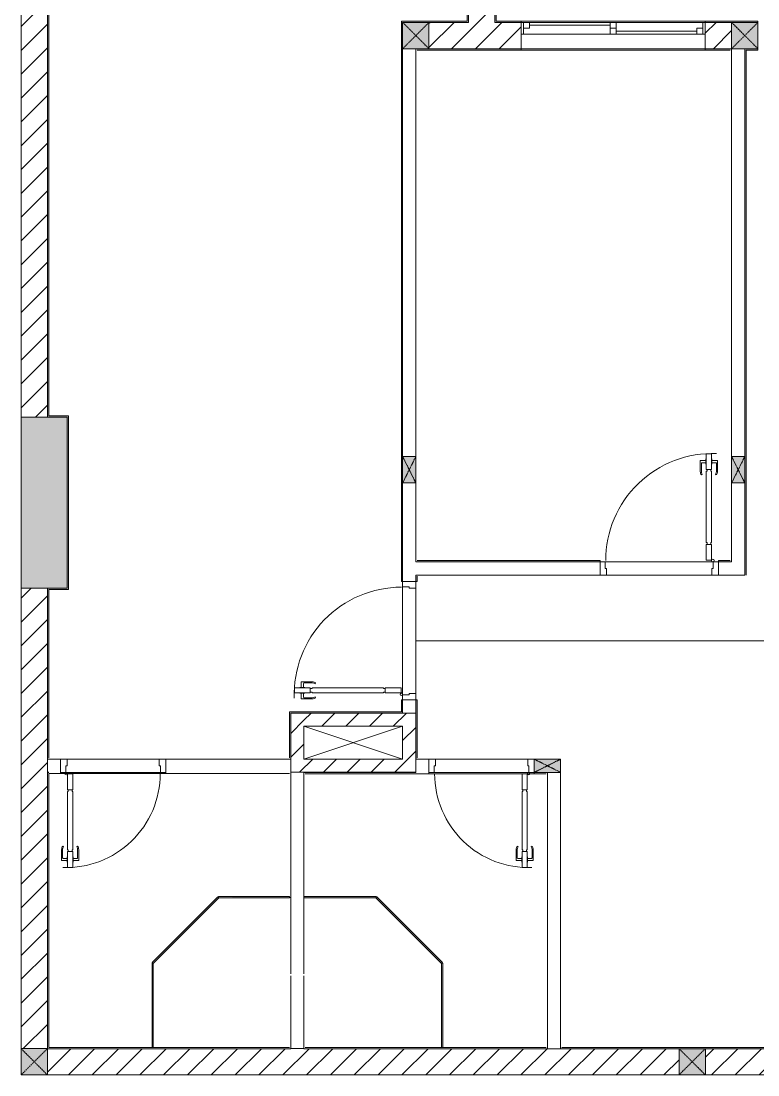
# Model space of a CAD drawing. Header units: millimetres. Extents: x 31499 to 223976, y 3719 to 80291.
# Drawn here: x 141074 to 146674, y 35537 to 43547 of the extents above; entities that cross this region are included whole.
import ezdxf

# ---------------------------------------------------------------- set-up
doc = ezdxf.new("R2010")
doc.units = ezdxf.units.MM
doc.linetypes.add('IMPORT-Dash _2_', pattern=[6, 3, -3])
for name, color, linetype, lineweight in [('0-2', 170, 'Continuous', 9), ('A-DETL-GENF-7', 170, 'Continuous', 9), ('A-DETL-THIN-1', 170, 'Continuous', 9), ('A-DOOR-2', 170, 'Continuous', 9), ('A-FLOR-1', 170, 'Continuous', 9), ('A-GLAZ-5', 170, 'Continuous', 9), ('A-GLAZ-CURT-3', 170, 'Continuous', 9), ('A-WALL-1', 170, 'Continuous', 9), ('A-WALL-PATT-3', 170, 'Continuous', 9), ('A_1404_dwg-1', 170, 'Continuous', 9), ('I-WALL', 170, 'Continuous', 9), ('I-WALL-1', 170, 'Continuous', 9), ('S-COLS-1', 170, 'Continuous', 9), ('S-COLS-12', 170, 'IMPORT-Dash _2_', 9), ('S-COLS-2', 170, 'Continuous', 9), ('S-COLS-4', 170, 'Continuous', 9), ('S-COLS-HDLN-1', 170, 'IMPORT-Dash _2_', 9)]:
    doc.layers.add(name, color=color, linetype=linetype, lineweight=lineweight)
pattern_1 = [(45, (0, 0), (-90.50967, 90.50967), [])]

# ---------------------------------------------------------------- blocks, each defined once
blk = doc.blocks.new('A_1404_dwg_NCV_TKTC_KET CAU_rvt-1-TKTC_MB HOÀN THIỆN SÀN TẦNG 3-4-4819833-KeyPlan-CH2A_Tầng 3 - Tầng 8')
at = {"layer": 'S-COLS-1'}
blk.add_hatch(color=256, dxfattribs=at).paths.add_polyline_path([(44452.6, 39236.9), (44802.6, 39236.9), (44802.6, 40536.9), (44452.6, 40536.9), (44452.6, 39236.9)])
at = {"layer": 'S-COLS-2', "flags": 128}
blk.add_lwpolyline([(44652.6, 40536.9), (44452.6, 40536.9), (44452.6, 39236.9), (44652.6, 39236.9)], dxfattribs=at)
blk = doc.blocks.new('A_1404_dwg_DOOR_CW_01 CANH MO-PANEL KINH - DIG_02-800x2200-CỬA NHÔM KÍNH-400864-TKTC_MB HOÀN THIỆN SÀN TẦNG 3-4-4819836-KeyPlan-CH2A_Tầng 3 - Tầng 8')
at = {"layer": 'A-DETL-GENF-7'}
for p, q in [((48214.6, 37249.9), (48214.6, 37170.4)), ((48222.6, 37187.4), (48222.6, 37249.9)), ((48222.7, 37275.7), (48229.3, 37271.2)), ((48336.4, 37275.7), (48329.9, 37271.2)), ((48336.6, 37187.4), (48336.6, 37249.9)), ((48344.6, 37249.9), (48344.6, 37170.4)), ((48257.6, 37166.4), (48218.6, 37166.4)), ((48257.6, 37183.4), (48226.6, 37183.4)), ((48301.6, 37183.4), (48332.6, 37183.4)), ((48301.6, 37166.4), (48340.6, 37166.4))]:
    blk.add_line(p, q, dxfattribs=at)
at = {"layer": 'A-DETL-GENF-7', "flags": 128}
for points in [[(48259.6, 37704.9), (48299.6, 37704.9), (48299.6, 37824.9), (48259.6, 37824.9)], [(48265.6, 37690.9), (48259.6, 37690.9), (48259.6, 37248.9), (48265.6, 37248.9), (48265.6, 37234.9), (48293.6, 37234.9), (48293.6, 37248.9), (48299.6, 37248.9), (48299.6, 37690.9), (48293.6, 37690.9), (48293.6, 37704.9), (48265.6, 37704.9)], [(48257.6, 37194.7), (48259.6, 37194.7), (48259.6, 37155.2), (48257.6, 37155.2)], [(48299.6, 37114.9), (48259.6, 37114.9), (48259.6, 37234.9), (48299.6, 37234.9)], [(48301.6, 37194.7), (48299.6, 37194.7), (48299.6, 37155.2), (48301.6, 37155.2)]]:
    blk.add_lwpolyline(points, close=True, dxfattribs=at)
at = {"layer": 'A-DETL-GENF-7'}
blk.add_circle((48309.6, 37826.9), 10, dxfattribs=at)
for centre, radius, start, end in [((48309.6, 37826.9), 714, 180, 272), ((48259.6, 37249.9), 45, 145, 180), ((48259.6, 37249.9), 37, 145, 180), ((48299.6, 37249.9), 37, 0, 35), ((48299.6, 37249.9), 45, 0, 35), ((48218.6, 37170.4), 4, 180, 270), ((48226.6, 37187.4), 4, 180, 270), ((48332.6, 37187.4), 4, 270, 0), ((48340.6, 37170.4), 4, 270, 0)]:
    blk.add_arc(centre, radius, start, end, dxfattribs=at)
at = {"layer": 'A-DOOR-2'}
blk.add_line((48309.6, 37836.9), (48284.6, 37836.9), dxfattribs=at)
at = {"layer": 'A-DOOR-2', "flags": 128}
blk.add_lwpolyline([(47602.6, 37936.9), (47552.6, 37936.9), (47552.6, 37836.9), (47592.6, 37836.9), (47592.6, 37886.9), (47602.6, 37886.9)], close=True, dxfattribs=at)
blk.add_lwpolyline([(48352.6, 37936.9), (48302.6, 37936.9), (48302.6, 37886.9), (48312.6, 37886.9), (48312.6, 37836.9), (48352.6, 37836.9)], dxfattribs=at)
blk = doc.blocks.new('A_1404_dwg_System Panel - Glazed-433665-TKTC_MB HOÀN THIỆN SÀN TẦNG 3-4-4819837-KeyPlan-CH2A_Tầng 3 - Tầng 8')
at = {"layer": 'A-GLAZ-CURT-3'}
blk.add_hatch(color=256, dxfattribs=at).paths.add_polyline_path([(47152.6, 36882.4), (47149, 36892.4), (46602.6, 36892.4), (46602.6, 36882.4), (47150.5, 36882.4)])
blk.add_line((46602.6, 36882.4), (47150.5, 36882.4), dxfattribs=at)
at = {"layer": 'A-GLAZ-CURT-3', "flags": 128}
blk.add_lwpolyline([(47152.6, 36892.4), (46602.6, 36892.4), (46602.6, 36882.4)], dxfattribs=at)
blk = doc.blocks.new('A_1404_dwg_System Panel - Glazed-933638-TKTC_MB HOÀN THIỆN SÀN TẦNG 3-4-4819838-KeyPlan-CH2A_Tầng 3 - Tầng 8')
at = {"layer": 'A-GLAZ-CURT-3'}
blk.add_hatch(color=256, dxfattribs=at).paths.add_polyline_path([(47657.6, 35746.9), (47652.6, 36387.4), (47647.6, 36383.8), (47647.6, 35746.9), (47656.1, 35746.9)])
blk.add_line((47657.6, 35746.9), (47657.6, 36387.4), dxfattribs=at)
at = {"layer": 'A-GLAZ-CURT-3', "flags": 128}
blk.add_lwpolyline([(47647.6, 36385.3), (47647.6, 35746.9), (47657.6, 35746.9)], dxfattribs=at)
blk = doc.blocks.new('A_1404_dwg_System Panel - Glazed-433667-TKTC_MB HOÀN THIỆN SÀN TẦNG 3-4-4819839-KeyPlan-CH2A_Tầng 3 - Tầng 8')
at = {"layer": 'A-GLAZ-CURT-3'}
blk.add_hatch(color=256, dxfattribs=at).paths.add_polyline_path([(47647.6, 36385.3), (47652.6, 36387.4), (47656.1, 36390.9), (47152.6, 36887.4), (47152.6, 36880.3)])
at = {"layer": 'A-GLAZ-CURT-3', "flags": 128}
blk.add_lwpolyline([(47656.1, 36390.9), (47156.1, 36890.9), (47149, 36883.8), (47649, 36383.8)], close=True, dxfattribs=at)
blk = doc.blocks.new('A_1404_dwg_DOOR_CW_01 CANH MO-PANEL KINH - DIW_01-900x2200-CỬA GỖ VÂN LAMINATE-553393-TKTC_MB HOÀN THIỆN SÀN TẦNG 3-4-4819840-KeyPlan-CH2A_Tầng 3 - Tầng 8')
at = {"layer": 'A-DETL-GENF-7'}
for p, q in [((46582.1, 38482.4), (46582.1, 38521.4)), ((46665.6, 38525.4), (46586.1, 38525.4)), ((46599.1, 38482.4), (46599.1, 38513.4)), ((46603.1, 38517.4), (46665.6, 38517.4)), ((46691.4, 38517.2), (46686.8, 38510.7)), ((46582.1, 38438.4), (46582.1, 38399.4)), ((46665.6, 38395.4), (46586.1, 38395.4)), ((46599.1, 38438.4), (46599.1, 38407.4)), ((46603.1, 38403.4), (46665.6, 38403.4)), ((46691.4, 38403.5), (46686.8, 38410.1))]:
    blk.add_line(p, q, dxfattribs=at)
at = {"layer": 'A-DETL-GENF-7', "flags": 128}
for points in [[(46530.6, 38440.4), (46530.6, 38480.4), (46650.6, 38480.4), (46650.6, 38440.4)], [(46610.3, 38482.4), (46610.3, 38480.4), (46570.8, 38480.4), (46570.8, 38482.4)], [(47206.6, 38474.4), (47206.6, 38480.4), (46664.6, 38480.4), (46664.6, 38474.4), (46650.6, 38474.4), (46650.6, 38446.4), (46664.6, 38446.4), (46664.6, 38440.4), (47206.6, 38440.4), (47206.6, 38446.4), (47220.6, 38446.4), (47220.6, 38474.4)], [(47220.6, 38480.4), (47220.6, 38440.4), (47340.6, 38440.4), (47340.6, 38480.4)], [(46610.3, 38438.4), (46610.3, 38440.4), (46570.8, 38440.4), (46570.8, 38438.4)]]:
    blk.add_lwpolyline(points, close=True, dxfattribs=at)
at = {"layer": 'A-DETL-GENF-7'}
blk.add_circle((47342.6, 38430.4), 10, dxfattribs=at)
for centre, radius, start, end in [((47342.6, 38430.4), 814, 90, 182), ((46586.1, 38521.4), 4, 90, 180), ((46603.1, 38513.4), 4, 90, 180), ((46665.6, 38480.4), 45, 55, 90), ((46665.6, 38480.4), 37, 55, 90), ((46586.1, 38399.4), 4, 180, 270), ((46603.1, 38407.4), 4, 180, 270), ((46665.6, 38440.4), 37, 270, 305), ((46665.6, 38440.4), 45, 270, 305)]:
    blk.add_arc(centre, radius, start, end, dxfattribs=at)
at = {"layer": 'A-DOOR-2'}
blk.add_line((47352.6, 38430.4), (47352.6, 38455.4), dxfattribs=at)
at = {"layer": 'A-DOOR-2', "flags": 128}
for points in [[(47452.6, 39237.4), (47452.6, 39287.4), (47352.6, 39287.4), (47352.6, 39247.4), (47402.6, 39247.4), (47402.6, 39237.4)], [(47452.6, 38387.4), (47452.6, 38437.4), (47402.6, 38437.4), (47402.6, 38427.4), (47352.6, 38427.4), (47352.6, 38387.4)]]:
    blk.add_lwpolyline(points, close=True, dxfattribs=at)
blk = doc.blocks.new('A_1404_dwg_DOOR_CW_01 CANH MO-PANEL KINH - DIW_01-900x2200-CỬA GỖ VÂN LAMINATE-553375-TKTC_MB HOÀN THIỆN SÀN TẦNG 3-4-4819841-KeyPlan-CH2A_Tầng 3 - Tầng 8')
at = {"layer": 'A-DETL-GENF-7'}
for p, q in [((49614.6, 40123.9), (49614.6, 40203.4)), ((49657.6, 40207.4), (49618.6, 40207.4)), ((49622.6, 40186.4), (49622.6, 40123.9)), ((49657.6, 40190.4), (49626.6, 40190.4)), ((49701.6, 40207.4), (49740.6, 40207.4)), ((49701.6, 40190.4), (49732.6, 40190.4)), ((49736.6, 40186.4), (49736.6, 40123.9)), ((49744.6, 40123.9), (49744.6, 40203.4)), ((49622.7, 40098.1), (49629.3, 40102.7)), ((49736.4, 40098.1), (49729.9, 40102.7))]:
    blk.add_line(p, q, dxfattribs=at)
at = {"layer": 'A-DETL-GENF-7', "flags": 128}
for points in [[(49657.6, 40179.2), (49659.6, 40179.2), (49659.6, 40218.7), (49657.6, 40218.7)], [(49699.6, 40258.9), (49659.6, 40258.9), (49659.6, 40138.9), (49699.6, 40138.9)], [(49701.6, 40179.2), (49699.6, 40179.2), (49699.6, 40218.7), (49701.6, 40218.7)], [(49665.6, 39582.9), (49659.6, 39582.9), (49659.6, 40124.9), (49665.6, 40124.9), (49665.6, 40138.9), (49693.6, 40138.9), (49693.6, 40124.9), (49699.6, 40124.9), (49699.6, 39582.9), (49693.6, 39582.9), (49693.6, 39568.9), (49665.6, 39568.9)], [(49659.6, 39568.9), (49699.6, 39568.9), (49699.6, 39448.9), (49659.6, 39448.9)]]:
    blk.add_lwpolyline(points, close=True, dxfattribs=at)
at = {"layer": 'A-DETL-GENF-7'}
blk.add_circle((49709.6, 39446.9), 10, dxfattribs=at)
for centre, radius, start, end in [((49709.6, 39446.9), 814, 88, 180), ((49618.6, 40203.4), 4, 90, 180), ((49626.6, 40186.4), 4, 90, 180), ((49732.6, 40186.4), 4, 0, 90), ((49740.6, 40203.4), 4, 0, 90), ((49659.6, 40123.9), 45, 180, 215), ((49659.6, 40123.9), 37, 180, 215), ((49699.6, 40123.9), 37, 325, 0), ((49699.6, 40123.9), 45, 325, 0)]:
    blk.add_arc(centre, radius, start, end, dxfattribs=at)
at = {"layer": 'A-DOOR-2'}
blk.add_line((49709.6, 39436.9), (49684.6, 39436.9), dxfattribs=at)
at = {"layer": 'A-DOOR-2', "flags": 128}
for points in [[(48852.6, 39336.9), (48852.6, 39436.9), (48892.6, 39436.9), (48892.6, 39386.9), (48902.6, 39386.9), (48902.6, 39336.9)], [(49702.6, 39336.9), (49702.6, 39386.9), (49712.6, 39386.9), (49712.6, 39436.9), (49752.6, 39436.9), (49752.6, 39336.9)]]:
    blk.add_lwpolyline(points, close=True, dxfattribs=at)
blk = doc.blocks.new('A_1404_dwg_G1_SOF - BO TRU - 100x200-746114-TKTC_MB HOÀN THIỆN SÀN TẦNG 3-4-4819846-KeyPlan-CH2A_Tầng 3 - Tầng 8')
at = {"layer": 'S-COLS-1'}
blk.add_hatch(color=256, dxfattribs=at).paths.add_polyline_path([(49952.6, 40036.9), (49952.6, 40236.9), (49852.6, 40236.9), (49852.6, 40036.9)])
at = {"layer": 'S-COLS-1', "flags": 128}
blk.add_lwpolyline([(49852.6, 40036.9), (49852.6, 40236.9), (49952.6, 40236.9), (49952.6, 40036.9)], close=True, dxfattribs=at)
at = {"layer": 'S-COLS-HDLN-1'}
for p, q in [((49952.6, 40036.9), (49852.6, 40236.9)), ((49852.6, 40036.9), (49952.6, 40236.9))]:
    blk.add_line(p, q, dxfattribs=at)
blk = doc.blocks.new('A_1404_dwg_DOOR_CW_01 CANH MO-PANEL KINH - DIG_02-800x2200-CỬA NHÔM KÍNH-V60-TKTC_MB HOÀN THIỆN SÀN TẦNG 3-4-4819851-KeyPlan-CH2A_Tầng 3 - Tầng 8')
at = {"layer": 'A-DETL-GENF-7'}
for p, q in [((104712.9, 29523.9), (104712.9, 29603.4)), ((104755.9, 29607.4), (104716.9, 29607.4)), ((104720.9, 29586.4), (104720.9, 29523.9)), ((104755.9, 29590.4), (104724.9, 29590.4)), ((104799.9, 29607.4), (104838.9, 29607.4)), ((104799.9, 29590.4), (104830.9, 29590.4)), ((104834.9, 29586.4), (104834.9, 29523.9)), ((104842.9, 29523.9), (104842.9, 29603.4)), ((104721.1, 29498.1), (104727.6, 29502.7)), ((104834.8, 29498.1), (104828.2, 29502.7))]:
    blk.add_line(p, q, dxfattribs=at)
at = {"layer": 'A-DETL-GENF-7', "flags": 128}
for points in [[(104797.9, 29658.9), (104757.9, 29658.9), (104757.9, 29538.9), (104797.9, 29538.9)], [(104755.9, 29579.2), (104757.9, 29579.2), (104757.9, 29618.7), (104755.9, 29618.7)], [(104799.9, 29579.2), (104797.9, 29579.2), (104797.9, 29618.7), (104799.9, 29618.7)], [(104763.9, 29082.9), (104757.9, 29082.9), (104757.9, 29524.9), (104763.9, 29524.9), (104763.9, 29538.9), (104791.9, 29538.9), (104791.9, 29524.9), (104797.9, 29524.9), (104797.9, 29082.9), (104791.9, 29082.9), (104791.9, 29068.9), (104763.9, 29068.9)], [(104757.9, 29068.9), (104797.9, 29068.9), (104797.9, 28948.9), (104757.9, 28948.9)]]:
    blk.add_lwpolyline(points, close=True, dxfattribs=at)
at = {"layer": 'A-DETL-GENF-7'}
blk.add_circle((104807.9, 28946.9), 10, dxfattribs=at)
for centre, radius, start, end in [((104807.9, 28946.9), 714, 88, 180), ((104716.9, 29603.4), 4, 90, 180), ((104724.9, 29586.4), 4, 90, 180), ((104830.9, 29586.4), 4, 0, 90), ((104838.9, 29603.4), 4, 0, 90), ((104757.9, 29523.9), 45, 180, 215), ((104757.9, 29523.9), 37, 180, 215), ((104797.9, 29523.9), 37, 325, 0), ((104797.9, 29523.9), 45, 325, 0)]:
    blk.add_arc(centre, radius, start, end, dxfattribs=at)
at = {"layer": 'A-DOOR-2'}
blk.add_line((104807.9, 28936.9), (104782.9, 28936.9), dxfattribs=at)
at = {"layer": 'A-DOOR-2', "flags": 128}
for points in [[(104050.9, 28836.9), (104050.9, 28936.9), (104090.9, 28936.9), (104090.9, 28886.9), (104100.9, 28886.9), (104100.9, 28836.9)], [(104800.9, 28836.9), (104800.9, 28886.9), (104810.9, 28886.9), (104810.9, 28936.9), (104850.9, 28936.9), (104850.9, 28836.9)]]:
    blk.add_lwpolyline(points, close=True, dxfattribs=at)
blk = doc.blocks.new('A_1404_dwg_System Panel - Glazed-570944-TKTC_MB HOÀN THIỆN SÀN TẦNG 3-4-4819925-KeyPlan-CH2A_Tầng 3 - Tầng 8')
at = {"layer": 'A-GLAZ-CURT-3'}
blk.add_hatch(color=256, dxfattribs=at).paths.add_polyline_path([(45954.6, 36882.4), (46492.6, 36882.4), (46492.6, 36892.4), (45952.6, 36887.4), (45952.6, 36882.4)])
blk.add_line((46492.6, 36892.4), (45952.6, 36892.4), dxfattribs=at)
at = {"layer": 'A-GLAZ-CURT-3', "flags": 128}
blk.add_lwpolyline([(45954.6, 36882.4), (46492.6, 36882.4), (46492.6, 36892.4)], dxfattribs=at)
blk = doc.blocks.new('A_1404_dwg_System Panel - Glazed-945223-TKTC_MB HOÀN THIỆN SÀN TẦNG 3-4-4819926-KeyPlan-CH2A_Tầng 3 - Tầng 8')
at = {"layer": 'A-GLAZ-CURT-3'}
blk.add_hatch(color=256, dxfattribs=at).paths.add_polyline_path([(45447.6, 35746.9), (45457.6, 35746.9), (45452.6, 36387.4), (45447.6, 36387.4)])
blk.add_line((45457.6, 35746.9), (45457.6, 36385.3), dxfattribs=at)
at = {"layer": 'A-GLAZ-CURT-3', "flags": 128}
blk.add_lwpolyline([(45447.6, 36387.4), (45447.6, 35746.9), (45457.6, 35746.9)], dxfattribs=at)
blk = doc.blocks.new('A_1404_dwg_System Panel - Glazed-440114-TKTC_MB HOÀN THIỆN SÀN TẦNG 3-4-4819845-KeyPlan-CH2A_Tầng 3 - Tầng 8')
at = {"layer": 'A-GLAZ-CURT-3'}
blk.add_hatch(color=256, dxfattribs=at).paths.add_polyline_path([(113257.6, 36385.3), (113752.6, 36887.4), (113749, 36890.9), (113252.6, 36387.4), (113257.6, 36387.4)])
at = {"layer": 'A-GLAZ-CURT-3', "flags": 128}
blk.add_lwpolyline([(113256.1, 36383.8), (113756.1, 36883.8), (113749, 36890.9), (113249, 36390.9)], close=True, dxfattribs=at)
blk = doc.blocks.new('A_1404_dwg_NCV_TKTC_TANG 3 - 4_rvt-1-TKTC_MB HOÀN THIỆN SÀN TẦNG 3-4-4819943-KeyPlan-CH2A_Tầng 3 - Tầng 8')
at = {"layer": 'A-WALL-PATT-3'}
h = blk.add_hatch(color=256, dxfattribs=at)
h.paths.add_polyline_path([(47852.6, 43546.9), (47852.6, 43636.9), (47842.6, 43636.9), (47842.6, 43546.9)])
h.paths.add_polyline_path([(47852.6, 44236.9), (47852.6, 44736.9), (47842.6, 44736.9), (47842.6, 44236.9)])
h.paths.add_polyline_path([(47842.6, 45336.9), (47852.6, 45336.9), (47852.6, 45526.9), (47842.6, 45526.9), (47842.6, 45416.5)])
h = blk.add_hatch(color=256, dxfattribs=at)
h.paths.add_polyline_path([(48052.6, 43536.9), (48062.6, 43536.9), (48062.6, 43636.9), (48052.6, 43636.9), (48052.6, 43546.9)])
h.paths.add_polyline_path([(48052.6, 44236.9), (48062.6, 44236.9), (48062.6, 44336.9), (48052.6, 44336.9), (48052.6, 44326.9)])
for points in [[(44652.6, 40546.9), (44662.6, 40546.9), (44662.6, 43836.9), (44652.6, 43836.9), (44652.6, 41376.1)], [(47842.6, 43536.9), (47852.6, 43536.9), (47852.6, 43546.9), (47352.6, 43546.9), (47352.6, 43536.9), (47552.6, 43536.9)], [(49962.6, 39336.9), (49962.6, 43326.9), (49952.6, 43326.9), (49952.6, 39336.9)], [(44652.6, 40536.9), (44802.6, 40536.9), (44802.6, 40546.9), (44652.6, 40546.9)], [(44812.6, 39236.9), (44812.6, 40546.9), (44802.6, 40546.9), (44802.6, 39236.9)], [(44652.6, 37936.9), (44662.6, 37936.9), (44662.6, 39236.9), (44652.6, 39236.9), (44652.6, 39226.9)], [(44812.6, 39226.9), (44812.6, 39236.9), (44662.6, 39236.9), (44662.6, 39226.9), (44802.6, 39226.9)], [(46502.6, 37946.9), (46502.6, 38296.9), (46492.6, 38296.9), (46492.6, 37946.9)], [(46502.6, 38286.9), (47342.6, 38287.8), (47342.6, 38296.9), (46502.6, 38296.9), (46502.6, 38287.8)]]:
    blk.add_hatch(color=256, dxfattribs=at).paths.add_polyline_path(points)
h = blk.add_hatch(color=256, dxfattribs=at)
h.paths.add_polyline_path([(47342.6, 38287.7), (47352.6, 38287.8), (47352.6, 38387.4), (47342.6, 38387.4), (47342.6, 38287.8)])
h.paths.add_polyline_path([(47352.6, 39287.4), (47352.6, 43546.9), (47342.6, 43546.9), (47342.6, 39287.4)])
h = blk.add_hatch(color=256, dxfattribs=at)
h.paths.add_polyline_path([(49852.5, 43536.9), (49907.1, 43536.9), (49907.1, 43546.9), (49652.6, 43546.9), (49652.6, 43536.9)])
h.paths.add_polyline_path([(48062.6, 43536.9), (48252.6, 43536.9), (48252.6, 43546.9), (48062.6, 43546.9)])
h = blk.add_hatch(color=256, dxfattribs=at)
h.paths.add_polyline_path([(52652.6, 43536.9), (52652.6, 43546.9), (52552.1, 43546.9), (52552.6, 43536.9), (52577.6, 43536.9)])
h.paths.add_polyline_path([(49952.1, 43536.9), (50052.1, 43536.9), (50052.1, 43546.9), (49907.1, 43546.9), (49907.1, 43536.9)])
h = blk.add_hatch(color=256, dxfattribs=at)
h.paths.add_polyline_path([(49842.6, 43326.9), (49842.6, 43336.9), (49652.6, 43336.9), (49652.6, 43326.9)])
h.paths.add_polyline_path([(47462.6, 43326.9), (48252.6, 43326.9), (48252.6, 43336.9), (47462.6, 43336.9)])
h = blk.add_hatch(color=256, dxfattribs=at)
h.paths.add_polyline_path([(52642.6, 43326.9), (52642.6, 43336.9), (52551.9, 43336.9), (52552.6, 43326.9)])
h.paths.add_polyline_path([(50052.5, 43326.9), (50052.6, 43326.9), (50052.1, 43336.9), (49952.6, 43336.9), (49952.6, 43326.9), (49962.6, 43326.9)])
h = blk.add_hatch(color=256, dxfattribs=at)
h.paths.add_polyline_path([(47462.6, 39436.9), (48852.6, 39436.9), (48852.6, 39446.9), (47462.6, 39446.9)])
h.paths.add_polyline_path([(49752.6, 39436.9), (49842.6, 39436.9), (49842.6, 39446.9), (49752.6, 39446.9)])
h = blk.add_hatch(color=256, dxfattribs=at)
h.paths.add_polyline_path([(47452.6, 37936.9), (47462.6, 37937.4), (47462.6, 38387.4), (47452.6, 38387.4), (47452.6, 37937.4)])
h.paths.add_polyline_path([(47452.6, 39287.4), (47462.6, 39287.4), (47462.6, 39326.9), (47452.6, 39326.9)])
h = blk.add_hatch(color=256, dxfattribs=at)
h.paths.add_polyline_path([(52502.6, 35736.9), (52652.6, 35736.9), (52652.2, 35746.9), (52502.6, 35746.9)])
h.paths.add_polyline_path([(49452.9, 35736.9), (51412.6, 35736.9), (51412.6, 35746.9), (48552.6, 35746.9), (48552.6, 35736.9)])
at = {"layer": 'A-DETL-THIN-1'}
blk.add_line((47452.6, 38837.4), (52642.6, 38837.4), dxfattribs=at)
at = {"layer": 'A-FLOR-1'}
for p, q in [((47462.6, 43336.9), (47452.6, 43336.9)), ((49852.5, 43336.9), (49842.6, 43336.9)), ((48892.6, 39436.9), (49712.6, 39436.9)), ((49702.6, 39336.9), (48902.6, 39336.9)), ((47352.6, 38427.4), (47352.6, 39247.4)), ((47452.6, 39237.4), (47452.6, 38437.4)), ((46502.6, 37936.9), (46502.6, 37946.9)), ((44792.6, 37836.9), (45512.6, 37836.9)), ((46612.6, 37836.9), (46602.6, 37836.9)), ((47592.6, 37836.9), (48312.6, 37836.9)), ((46492.6, 36886.9), (46502.6, 36886.9)), ((46602.6, 35736.9), (46612.6, 35736.9))]:
    blk.add_line(p, q, dxfattribs=at)
at = {"layer": 'A-FLOR-1', "flags": 128}
for points in [[(44802.6, 37936.9), (45502.6, 37936.9)], [(47602.6, 37936.9), (48302.6, 37936.9)]]:
    blk.add_lwpolyline(points, close=True, dxfattribs=at)
at = {"layer": 'A-WALL-1'}
for p, q in [((47452.6, 43336.9), (47352.6, 43336.9)), ((47352.6, 43336.9), (47352.6, 40236.9)), ((47452.6, 40236.9), (47452.6, 43336.9)), ((49952.1, 43336.9), (49852.6, 43336.9)), ((49852.6, 43336.9), (49852.6, 40236.9)), ((49952.6, 40236.9), (49952.6, 43336.9)), ((47352.6, 40036.9), (47352.6, 39287.4)), ((48852.6, 39436.9), (47462.6, 39436.9)), ((48852.6, 39336.9), (48852.6, 39436.9)), ((48892.6, 39436.9), (49712.6, 39436.9)), ((49752.6, 39436.9), (49752.6, 39336.9)), ((49842.6, 39436.9), (49752.6, 39436.9)), ((47452.6, 39326.9), (47452.6, 39336.9)), ((47452.6, 39336.9), (48852.6, 39336.9)), ((49702.6, 39336.9), (48902.6, 39336.9)), ((49752.6, 39336.9), (49952.6, 39336.9)), ((47352.6, 39287.4), (47452.6, 39287.4)), ((47352.6, 38427.4), (47352.6, 39247.4)), ((47452.6, 39287.4), (47452.6, 39326.9)), ((47452.6, 39237.4), (47452.6, 38437.4)), ((47452.6, 38387.4), (47352.6, 38387.4)), ((47352.6, 38387.4), (47352.6, 38287.8)), ((47452.6, 38287.8), (47452.6, 38387.4)), ((47352.6, 38287.8), (47452.6, 38287.8)), ((44752.6, 37936.9), (44662.6, 37936.9)), ((44752.6, 37837.4), (44752.6, 37936.9)), ((44802.6, 37936.9), (45502.6, 37936.9)), ((45552.6, 37936.9), (45552.6, 37837.4)), ((46502.6, 37936.9), (45552.6, 37936.9)), ((46502.6, 37837.4), (46502.6, 37936.9)), ((47552.6, 37936.9), (47462.6, 37936.9)), ((47552.6, 37836.9), (47552.6, 37936.9)), ((47602.6, 37936.9), (48302.6, 37936.9)), ((48552.6, 35746.9), (48552.6, 37836.9)), ((46602.6, 36882.4), (46602.6, 36892.4)), ((46602.6, 36305.6), (46602.6, 36882.4))]:
    blk.add_line(p, q, dxfattribs=at)
at = {"layer": 'A-WALL-1', "flags": 128}
for points in [[(47462.6, 39436.9), (47452.6, 39436.9), (47452.6, 40036.9)], [(49852.6, 40036.9), (49852.6, 39436.9), (49842.6, 39436.9)], [(49952.6, 39336.9), (49952.6, 39436.9), (49952.6, 40036.9)], [(44662.6, 37936.9), (44652.6, 37936.9), (44652.6, 37836.9), (44662.6, 37836.9)], [(47462.6, 37936.9), (47452.6, 37936.9), (47452.6, 37836.9)], [(46602.6, 36892.4), (46602.6, 37837.4), (46502.6, 37837.4), (46502.6, 36305.6)], [(48452.6, 37836.9), (48452.6, 35736.9), (48552.6, 35736.9)], [(46502.6, 36289.4), (46502.6, 35737.4), (46602.6, 35737.4), (46602.6, 36289.4)]]:
    blk.add_lwpolyline(points, dxfattribs=at)
blk.add_lwpolyline([(48552.6, 35736.9), (48552.6, 35746.9)], close=True, dxfattribs=at)
at = {"layer": 'I-WALL'}
for p, q in [((48252.6, 43546.9), (49652.6, 43546.9)), ((49652.6, 43536.9), (48252.6, 43536.9)), ((47352.6, 40236.9), (47352.6, 43336.9)), ((48252.6, 43336.9), (49652.6, 43336.9)), ((49652.6, 43326.9), (48252.6, 43326.9)), ((47352.6, 39287.4), (47352.6, 40036.9)), ((47462.6, 39436.9), (48852.6, 39436.9)), ((49752.6, 39436.9), (49842.6, 39436.9)), ((47452.6, 39326.9), (47452.6, 39287.4)), ((47352.6, 38287.8), (47352.6, 38387.4)), ((47452.6, 38387.4), (47452.6, 38287.8)), ((45552.6, 37827.4), (44752.6, 37827.4)), ((48352.6, 37826.9), (47552.6, 37826.9))]:
    blk.add_line(p, q, dxfattribs=at)
at = {"layer": 'I-WALL-1'}
for p, q in [((49852.5, 43536.9), (49907.1, 43536.9)), ((49907.1, 43536.9), (50052.1, 43536.9)), ((47552.6, 43336.9), (47462.6, 43336.9)), ((49952.6, 40036.9), (49952.6, 39336.9)), ((46502.6, 37827.4), (46502.6, 37837.4)), ((47452.6, 37836.9), (46612.6, 37836.9)), ((48452.6, 37826.9), (48452.6, 37836.9)), ((45457.6, 35746.9), (45447.6, 35746.9)), ((46492.6, 35746.9), (45457.6, 35746.9)), ((47647.6, 35746.9), (46612.6, 35746.9)), ((47657.6, 35746.9), (47647.6, 35746.9)), ((48442.6, 35746.9), (47657.6, 35746.9)), ((48552.6, 35736.9), (49452.9, 35736.9)), ((49452.9, 35736.9), (49652.9, 35736.9))]:
    blk.add_line(p, q, dxfattribs=at)
at = {"layer": 'I-WALL-1', "flags": 128}
for points in [[(47852.6, 45526.9), (47852.6, 45536.9), (44662.6, 45536.9), (44652.6, 45536.9), (44652.6, 44546.9), (44652.6, 44536.9), (44802.6, 44536.9), (44802.6, 43836.9), (44662.6, 43836.9), (44652.6, 43836.9), (44652.6, 40546.9), (44652.6, 40536.9), (44802.6, 40536.9), (44802.6, 39236.9), (44662.6, 39236.9), (44652.6, 39236.9), (44652.6, 37936.9), (44662.6, 37936.9)], [(44662.6, 37946.9), (44662.6, 39226.9), (44812.6, 39226.9), (44812.6, 39236.9), (44812.6, 40546.9), (44802.6, 40546.9), (44662.6, 40546.9), (44662.6, 43826.9), (44812.6, 43826.9), (44812.6, 43836.9), (44812.6, 44546.9), (44802.6, 44546.9), (44662.6, 44546.9), (44662.6, 45526.9), (47842.6, 45526.9), (47842.6, 45336.9), (47852.6, 45336.9), (47852.6, 45526.9)], [(47552.6, 43536.9), (47852.6, 43536.9), (47852.6, 43546.9), (47852.6, 43636.9), (47842.6, 43636.9), (47842.6, 43546.9), (47352.6, 43546.9), (47342.6, 43546.9), (47342.6, 39287.4), (47352.6, 39287.4)], [(47352.6, 43336.9), (47352.6, 43536.9), (47552.6, 43536.9)], [(50052.1, 43536.9), (50052.1, 43546.9), (49907.1, 43546.9), (49652.6, 43546.9), (49652.6, 43536.9), (49852.5, 43536.9)], [(47462.6, 43326.9), (48252.6, 43326.9), (48252.6, 43336.9), (47552.6, 43336.9)], [(49842.6, 43336.9), (49652.6, 43336.9), (49652.6, 43326.9), (49842.6, 43326.9)], [(49962.6, 39336.9), (49962.6, 43326.9), (50052.6, 43326.9), (50052.6, 43336.9), (49952.6, 43336.9), (49952.6, 43326.9), (49952.6, 40236.9)], [(48852.6, 39436.9), (48852.6, 39446.9), (47462.6, 39446.9)], [(49842.6, 39446.9), (49752.6, 39446.9), (49752.6, 39436.9)], [(47452.6, 39287.4), (47462.6, 39287.4), (47462.6, 39326.9)], [(47352.6, 38387.4), (47342.6, 38387.4), (47342.6, 38296.9), (46502.6, 38296.9), (46492.6, 38296.9), (46492.6, 37946.9)], [(47462.6, 37946.9), (47462.6, 38387.4), (47452.6, 38387.4)], [(46502.6, 37946.9), (46502.6, 38286.9), (47342.6, 38286.9), (47352.6, 38286.9), (47352.6, 38287.8)], [(47452.6, 38287.8), (47452.6, 37936.9), (47462.6, 37936.9)], [(44662.6, 37837.4), (44652.6, 37837.4), (44652.6, 35737.4)], [(45447.6, 35746.9), (44662.6, 35746.9), (44662.6, 37827.4), (44752.6, 37827.4), (44752.6, 37837.4)], [(45552.6, 37837.4), (45552.6, 37827.4), (46492.6, 37827.4)], [(46612.6, 37826.9), (47552.6, 37826.9), (47552.6, 37836.9)], [(48352.6, 37836.9), (48352.6, 37826.9), (48442.6, 37826.9)], [(44652.6, 35736.9), (44662.6, 35736.9), (46502.6, 35736.9), (46502.6, 35746.9)], [(46612.6, 35736.9), (48452.6, 35736.9), (48452.6, 35746.9)], [(49652.9, 35736.9), (51412.6, 35736.9), (51412.6, 35746.9), (48562.6, 35746.9)]]:
    blk.add_lwpolyline(points, dxfattribs=at)
blk.add_lwpolyline([(48252.6, 43546.9), (48062.6, 43546.9), (48062.6, 43636.9), (48052.6, 43636.9), (48052.6, 43536.9), (48062.6, 43536.9), (48252.6, 43536.9)], close=True, dxfattribs=at)
for name, p in [('A_1404_dwg_G1_SOF - BO TRU - 100x200-746114-TKTC_MB HOÀN THIỆN SÀN TẦNG 3-4-4819846-KeyPlan-CH2A_Tầng 3 - Tầng 8', (-2500, 0)), ('A_1404_dwg_DOOR_CW_01 CANH MO-PANEL KINH - DIW_01-900x2200-CỬA GỖ VÂN LAMINATE-553375-TKTC_MB HOÀN THIỆN SÀN TẦNG 3-4-4819841-KeyPlan-CH2A_Tầng 3 - Tầng 8', (0, 0)), ('A_1404_dwg_G1_SOF - BO TRU - 100x200-746114-TKTC_MB HOÀN THIỆN SÀN TẦNG 3-4-4819846-KeyPlan-CH2A_Tầng 3 - Tầng 8', (0, 0)), ('A_1404_dwg_DOOR_CW_01 CANH MO-PANEL KINH - DIW_01-900x2200-CỬA GỖ VÂN LAMINATE-553393-TKTC_MB HOÀN THIỆN SÀN TẦNG 3-4-4819840-KeyPlan-CH2A_Tầng 3 - Tầng 8', (0, 0)), ('A_1404_dwg_DOOR_CW_01 CANH MO-PANEL KINH - DIG_02-800x2200-CỬA NHÔM KÍNH-400864-TKTC_MB HOÀN THIỆN SÀN TẦNG 3-4-4819836-KeyPlan-CH2A_Tầng 3 - Tầng 8', (0, 0)), ('A_1404_dwg_System Panel - Glazed-440114-TKTC_MB HOÀN THIỆN SÀN TẦNG 3-4-4819845-KeyPlan-CH2A_Tầng 3 - Tầng 8', (-67800, 0)), ('A_1404_dwg_System Panel - Glazed-570944-TKTC_MB HOÀN THIỆN SÀN TẦNG 3-4-4819925-KeyPlan-CH2A_Tầng 3 - Tầng 8', (0, 0)), ('A_1404_dwg_System Panel - Glazed-433665-TKTC_MB HOÀN THIỆN SÀN TẦNG 3-4-4819837-KeyPlan-CH2A_Tầng 3 - Tầng 8', (0, 0)), ('A_1404_dwg_System Panel - Glazed-433667-TKTC_MB HOÀN THIỆN SÀN TẦNG 3-4-4819839-KeyPlan-CH2A_Tầng 3 - Tầng 8', (0, 0)), ('A_1404_dwg_System Panel - Glazed-945223-TKTC_MB HOÀN THIỆN SÀN TẦNG 3-4-4819926-KeyPlan-CH2A_Tầng 3 - Tầng 8', (0, 0)), ('A_1404_dwg_System Panel - Glazed-933638-TKTC_MB HOÀN THIỆN SÀN TẦNG 3-4-4819838-KeyPlan-CH2A_Tầng 3 - Tầng 8', (0, 0))]:
    blk.add_blockref(name, p)
for name, p, rotation in [('A_1404_dwg_DOOR_CW_01 CANH MO-PANEL KINH - DIG_02-800x2200-CỬA NHÔM KÍNH-V60-TKTC_MB HOÀN THIỆN SÀN TẦNG 3-4-4819851-KeyPlan-CH2A_Tầng 3 - Tầng 8', (149603.5, 66773.9), 180), ('A_1404_dwg_G1_SOF - BO TRU - 100x200-746114-TKTC_MB HOÀN THIỆN SÀN TẦNG 3-4-4819846-KeyPlan-CH2A_Tầng 3 - Tầng 8', (88589.5, -12015.6), 90)]:
    blk.add_blockref(name, p, dxfattribs=dict(rotation=rotation))
blk = doc.blocks.new('A_1404_dwg_1_FAMILY RVT - W01-WxH 1400x1400xmm-V2-TKTC_MB HOÀN THIỆN SÀN TẦNG 3-4-4819951-KeyPlan-CH2A_Tầng 3 - Tầng 8')
at = {"layer": 'A-GLAZ-5'}
for p, q in [((86877.6, 24736.9), (86877.6, 24536.9)), ((88277.6, 24536.9), (88277.6, 24736.9)), ((86896.6, 24536.9), (86896.6, 24625.8)), ((87555.3, 24603.6), (86941.1, 24603.6)), ((87599.8, 24625.8), (87599.8, 24536.9)), ((88258.5, 24536.9), (88258.5, 24625.8)), ((87555.3, 24581.4), (87599.8, 24581.4)), ((88214.1, 24559.2), (87599.8, 24559.2))]:
    blk.add_line(p, q, dxfattribs=at)
at = {"layer": 'A-GLAZ-5', "flags": 128}
for points in [[(87555.3, 24625.8), (86941.1, 24625.8), (86877.6, 24625.8)], [(86896.6, 24581.4), (86941.1, 24581.4), (86941.1, 24625.8)], [(88277.6, 24625.8), (88258.5, 24625.8), (87599.8, 24625.8), (87555.3, 24625.8), (87555.3, 24536.9)], [(88214.1, 24536.9), (88214.1, 24581.4), (88258.5, 24581.4)]]:
    blk.add_lwpolyline(points, dxfattribs=at)
blk = doc.blocks.new('A_1404_dwg_G1_SOF - BO TRU - 200x200-V29-TKTC_MB HOÀN THIỆN SÀN TẦNG 3-4-4820008-KeyPlan-CH2A_Tầng 3 - Tầng 8')
at = {"layer": 'S-COLS-12'}
blk.add_hatch(color=256, dxfattribs=at).paths.add_polyline_path([(44652.6, 35537.4), (44652.6, 35537.4), (44652.6, 35737.4), (44452.6, 35736.9), (44453, 35537.4)])
at = {"layer": 'S-COLS-4', "flags": 128}
blk.add_lwpolyline([(44652.6, 35737.4), (44452.6, 35737.4), (44452.6, 35537.4), (44652.6, 35537.4), (44652.6, 35737)], dxfattribs=at)
at = {"layer": 'S-COLS-HDLN-1'}
for p, q in [((44452.6, 35737.4), (44652.6, 35537.4)), ((44652.6, 35737.3), (44452.6, 35537.4))]:
    blk.add_line(p, q, dxfattribs=at)
blk = doc.blocks.new('A_1404_dwg_G1_SOF - BO TRU - 200x200-V21-TKTC_MB HOÀN THIỆN SÀN TẦNG 3-4-4820000-KeyPlan-CH2A_Tầng 3 - Tầng 8')
at = {"layer": 'S-COLS-12'}
blk.add_hatch(color=256, dxfattribs=at).paths.add_polyline_path([(111452.6, 35537.4), (111452.6, 35736.9), (111252.6, 35736.9), (111252.6, 35537.4)])
at = {"layer": 'S-COLS-4', "flags": 128}
blk.add_lwpolyline([(111252.6, 35736.9), (111252.6, 35537.4), (111452.6, 35537.4), (111452.6, 35736.9)], dxfattribs=at)
at = {"layer": 'S-COLS-HDLN-1'}
for p, q in [((111452.1, 35736.9), (111252.6, 35537.4)), ((111253, 35736.9), (111452.6, 35537.4))]:
    blk.add_line(p, q, dxfattribs=at)
blk = doc.blocks.new('A_1404_dwg_G1_SOF - BO TRU - 200x200-V120-TKTC_MB HOÀN THIỆN SÀN TẦNG 3-4-4820042-KeyPlan-CH2A_Tầng 3 - Tầng 8')
at = {"layer": 'S-COLS-12'}
blk.add_hatch(color=256, dxfattribs=at).paths.add_polyline_path([(47462.6, 43336.9), (47552.6, 43336.9), (47552.6, 43536.9), (47352.6, 43536.9), (47352.6, 43336.9)])
at = {"layer": 'S-COLS-4'}
blk.add_line((47552.6, 43336.9), (47552.6, 43536.9), dxfattribs=at)
at = {"layer": 'S-COLS-HDLN-1'}
for p, q in [((47552.6, 43536.9), (47352.6, 43336.9)), ((47352.6, 43536.9), (47552.6, 43336.9))]:
    blk.add_line(p, q, dxfattribs=at)
blk = doc.blocks.new('A_1404_dwg_G1_SOF - BO TRU - 200x200-V10-TKTC_MB HOÀN THIỆN SÀN TẦNG 3-4-4819989-KeyPlan-CH2A_Tầng 3 - Tầng 8')
at = {"layer": 'S-COLS-12'}
blk.add_hatch(color=256, dxfattribs=at).paths.add_polyline_path([(49052.6, 61636.9), (49152.9, 61637.7), (49152.6, 61836.9), (48952.9, 61836.9), (48952.9, 61636.9)])
at = {"layer": 'S-COLS-4'}
for p, q in [((48952.9, 61836.9), (48952.9, 61636.9)), ((49152.9, 61636.9), (49152.9, 61836.9))]:
    blk.add_line(p, q, dxfattribs=at)
at = {"layer": 'S-COLS-HDLN-1'}
for p, q in [((49152.9, 61836.9), (48952.9, 61636.9)), ((48952.9, 61836.9), (49152.9, 61636.9))]:
    blk.add_line(p, q, dxfattribs=at)
blk = doc.blocks.new('A_1404_dwg-4819832-KeyPlan-CH2A_Tầng 3 - Tầng 8')
at = {"layer": 'A-WALL-PATT-3'}
h = blk.add_hatch(dxfattribs=at)
h.set_pattern_fill('FP_31', color=256, style=0, pattern_type=2)
h.set_pattern_definition(pattern_1)
h.paths.add_polyline_path([(48052.6, 43536.9), (48052.6, 43636.9), (47852.6, 43636.9), (47852.6, 43536.9)])
h.paths.add_polyline_path([(48052.6, 44236.9), (48052.6, 44336.9), (47852.6, 44336.9), (47852.6, 44236.9)])
h = blk.add_hatch(dxfattribs=at)
h.set_pattern_fill('FP_31', color=256, style=0, pattern_type=2)
h.set_pattern_definition(pattern_1)
h.paths.add_polyline_path([(44452.6, 40536.9), (44652.6, 40536.9), (44652.6, 43836.9), (44452.6, 43836.9), (44452.6, 41376.1)])
h = blk.add_hatch(dxfattribs=at)
h.set_pattern_fill('FP_31', color=256, style=0, pattern_type=2)
h.set_pattern_definition(pattern_1)
h.paths.add_polyline_path([(52652.6, 43336.9), (52652.6, 43536.9), (52552.6, 43536.9), (52552.6, 43336.9), (52642.6, 43336.9)])
h.paths.add_polyline_path([(47852.6, 43336.9), (48252.6, 43336.9), (48252.6, 43536.9), (47552.6, 43536.9), (47552.6, 43336.9)])
h.paths.add_polyline_path([(49652.6, 43336.9), (49852.5, 43337.5), (49852.5, 43536.9), (49652.6, 43536.9), (49652.6, 43337.5)])
h = blk.add_hatch(dxfattribs=at)
h.set_pattern_fill('FP_31', color=256, style=0, pattern_type=2)
h.set_pattern_definition(pattern_1)
h.paths.add_polyline_path([(44452.6, 35537.4), (44452.6, 35737.4), (44652.6, 35737.4), (44652.6, 39236.9), (44452.6, 39236.9), (44452.6, 35737.4)])
h = blk.add_hatch(dxfattribs=at)
h.set_pattern_fill('FP_31', color=256, style=0, pattern_type=2)
h.set_pattern_definition(pattern_1)
h.paths.add_polyline_path([(46602.6, 37937.4), (46602.6, 38286.9), (46502.6, 38286.8), (46502.6, 37937.4)])
h = blk.add_hatch(dxfattribs=at)
h.set_pattern_fill('FP_31', color=256, style=0, pattern_type=2)
h.set_pattern_definition(pattern_1)
h.paths.add_polyline_path([(47342.6, 38187.8), (47452.6, 38187.8), (47452.6, 38287.8), (46602.6, 38286.9), (46602.6, 38187.8)])
h = blk.add_hatch(dxfattribs=at)
h.set_pattern_fill('FP_31', color=256, style=0, pattern_type=2)
h.set_pattern_definition(pattern_1)
h.paths.add_polyline_path([(47352.6, 37937.4), (47452.6, 37937.4), (47452.6, 38187.8), (47352.6, 38187.8)])
h = blk.add_hatch(dxfattribs=at)
h.set_pattern_fill('FP_31', color=256, style=0, pattern_type=2)
h.set_pattern_definition(pattern_1)
h.paths.add_polyline_path([(47452.6, 37837.4), (47452.6, 37937.4), (46502.6, 37936.9), (46502.6, 37837.4), (47352.6, 37837.4)])
h = blk.add_hatch(dxfattribs=at)
h.set_pattern_fill('FP_31', color=256, style=0, pattern_type=2)
h.set_pattern_definition(pattern_1)
h.paths.add_polyline_path([(74052.9, 35537.4), (74052.9, 35736.9), (72104.5, 35736.9), (72104.5, 35537.4), (72236, 35537.4)])
h.paths.add_polyline_path([(77252.6, 35537.4), (77252.6, 35736.9), (74252.9, 35736.9), (74252.9, 35537.4), (74587.3, 35537.4)])
h.paths.add_polyline_path([(69252.6, 35537.4), (71012.6, 35537.4), (71012.6, 35737.4), (69252.6, 35736.8)])
h.paths.add_polyline_path([(66052.9, 35537.4), (66202.6, 35537.4), (66202.6, 35736.9), (66052.9, 35736.9)])
h.paths.add_polyline_path([(64052.6, 35537.4), (65852.9, 35537.4), (65852.9, 35736.9), (61052.6, 35736.9), (61052.6, 35537.4), (64042.6, 35537.4)])
h.paths.add_polyline_path([(68724.2, 35537.4), (69052.6, 35537.4), (69052.6, 35736.9), (67292.6, 35736.9), (67292.6, 35537.4)])
h.paths.add_polyline_path([(58002.6, 35537.4), (58002.6, 35736.9), (56652.6, 35736.9), (56652.6, 35537.4), (56998.1, 35537.4)])
h.paths.add_polyline_path([(52502.6, 35537.4), (52652.6, 35537.4), (52652.2, 35736.9), (52502.6, 35736.9)])
h.paths.add_polyline_path([(55842.6, 35537.4), (56452.6, 35537.4), (56452.6, 35736.9), (52852.6, 35736.9), (52852.6, 35537.4)])
h.paths.add_polyline_path([(60852.6, 35537.4), (60852.6, 35736.9), (59092.6, 35733.2), (59092.6, 35537.4)])
h.paths.add_polyline_path([(51135.1, 35537.4), (51412.6, 35537.4), (51412.6, 35736.9), (49652.9, 35736.9), (49652.9, 35537.4), (50892.6, 35537.4)])
h.paths.add_polyline_path([(49452.9, 35537.4), (49452.9, 35736.9), (44652.6, 35736.9), (44652.6, 35537.4), (45272.1, 35537.4)])
at = {"layer": '0-2'}
for p, q in [((46602.6, 37937.4), (47352.6, 38187.8)), ((46602.6, 38187.8), (47352.6, 37937.4))]:
    blk.add_line(p, q, dxfattribs=at)
at = {"layer": 'A-WALL-1'}
for p, q in [((44452.6, 43836.9), (44452.6, 40536.9)), ((44452.6, 40536.9), (44652.6, 40536.9)), ((44652.6, 39236.9), (44452.6, 39236.9)), ((44452.6, 39236.9), (44452.6, 35537.4)), ((46602.6, 37837.4), (47452.6, 37837.4)), ((44652.6, 35537.4), (49452.9, 35537.4)), ((49652.9, 35537.4), (51412.6, 35537.4))]:
    blk.add_line(p, q, dxfattribs=at)
at = {"layer": 'A-WALL-1', "flags": 128}
blk.add_lwpolyline([(47352.6, 37937.4), (46602.6, 37937.4), (46602.6, 38187.8), (47352.6, 38187.8)], close=True, dxfattribs=at)
for name, p in [('A_1404_dwg_NCV_TKTC_KET CAU_rvt-1-TKTC_MB HOÀN THIỆN SÀN TẦNG 3-4-4819833-KeyPlan-CH2A_Tầng 3 - Tầng 8', (0, 0)), ('A_1404_dwg_NCV_TKTC_TANG 3 - 4_rvt-1-TKTC_MB HOÀN THIỆN SÀN TẦNG 3-4-4819943-KeyPlan-CH2A_Tầng 3 - Tầng 8', (0, 0)), ('A_1404_dwg_G1_SOF - BO TRU - 200x200-V120-TKTC_MB HOÀN THIỆN SÀN TẦNG 3-4-4820042-KeyPlan-CH2A_Tầng 3 - Tầng 8', (0, 0)), ('A_1404_dwg_G1_SOF - BO TRU - 200x200-V10-TKTC_MB HOÀN THIỆN SÀN TẦNG 3-4-4819989-KeyPlan-CH2A_Tầng 3 - Tầng 8', (899.6, -18300)), ('A_1404_dwg_G1_SOF - BO TRU - 200x200-V29-TKTC_MB HOÀN THIỆN SÀN TẦNG 3-4-4820008-KeyPlan-CH2A_Tầng 3 - Tầng 8', (0, 0)), ('A_1404_dwg_G1_SOF - BO TRU - 200x200-V21-TKTC_MB HOÀN THIỆN SÀN TẦNG 3-4-4820000-KeyPlan-CH2A_Tầng 3 - Tầng 8', (-61799.7, 0))]:
    blk.add_blockref(name, p)
at = {"rotation": 180}
blk.add_blockref('A_1404_dwg_1_FAMILY RVT - W01-WxH 1400x1400xmm-V2-TKTC_MB HOÀN THIỆN SÀN TẦNG 3-4-4819951-KeyPlan-CH2A_Tầng 3 - Tầng 8', (136530.1, 68073.9), dxfattribs=at)

msp = doc.modelspace()

# ---------------------------------------------------------------- block references
at = {"layer": 'A_1404_dwg-1'}
msp.add_blockref('A_1404_dwg-4819832-KeyPlan-CH2A_Tầng 3 - Tầng 8', (96621.6, 0), dxfattribs=at)

doc.saveas('drawing.dxf')
